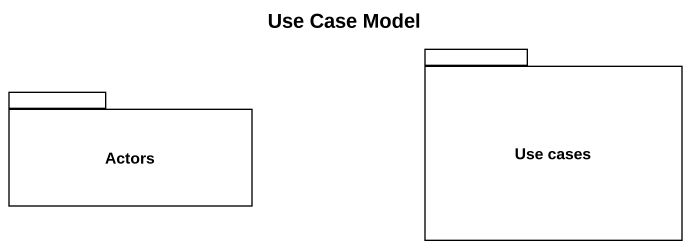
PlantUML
@startuml
title Use Case Model
package "Use cases" as Use_cases {
}
package Actors {
}
@enduml
